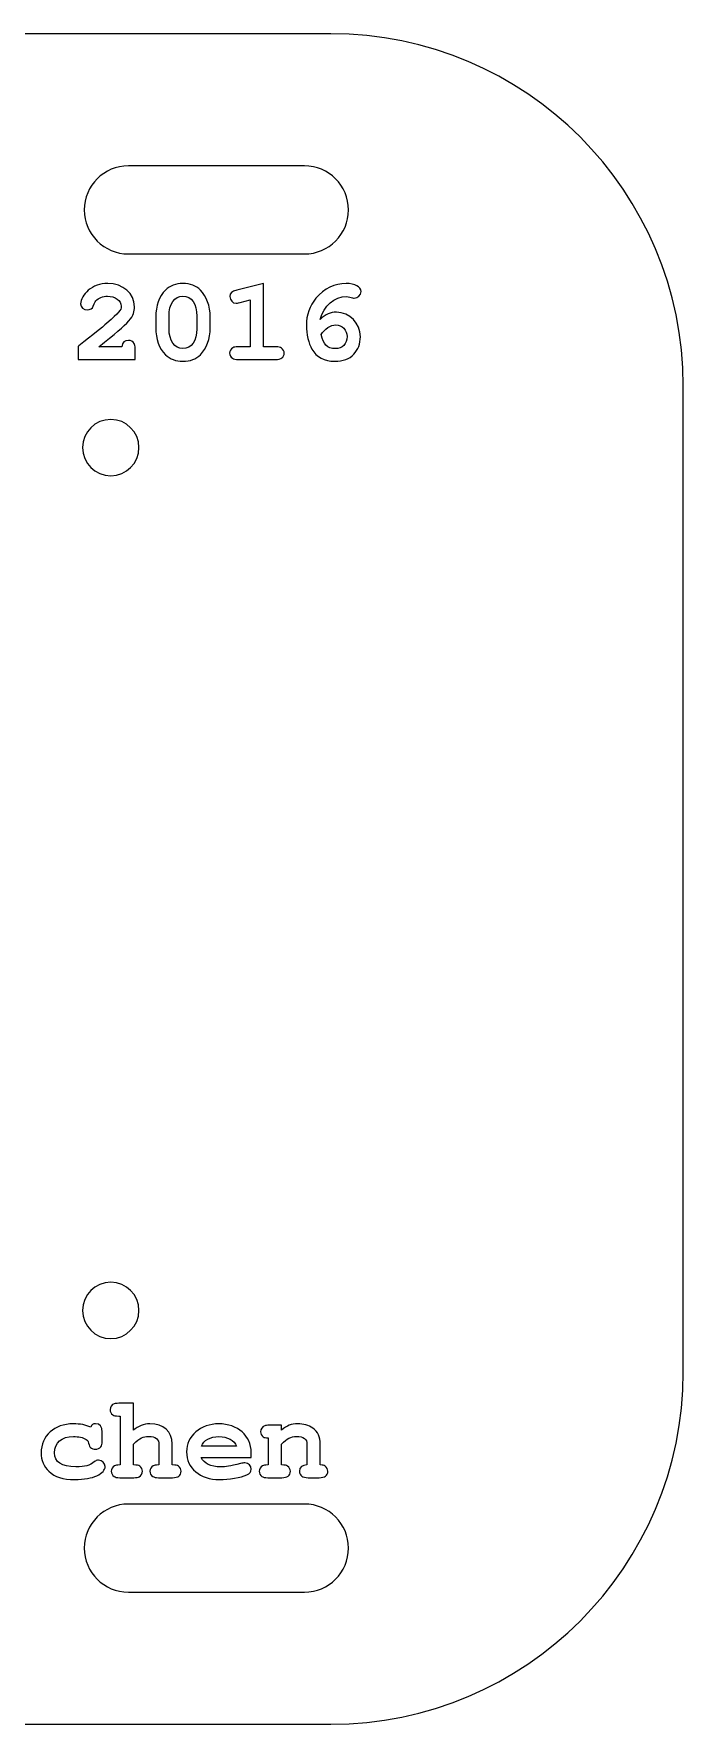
# Model space of a CAD drawing. Header units: millimetres. Extents: x 1 to 208, y 1 to 97.
# Drawn here: x 67.1 to 104, y 1 to 97 of the extents above; entities that cross this region are included whole.
import ezdxf

# ---------------------------------------------------------------- set-up
doc = ezdxf.new("R2010")
doc.units = ezdxf.units.MM
doc.layers.add('C00-00-00-BLACK', color=7, linetype='CONTINUOUS')
doc.layers.add('CFF-00-00', color=1, linetype='CONTINUOUS')

msp = doc.modelspace()

# ---------------------------------------------------------------- linework, layer by layer
at = {"layer": 'C00-00-00-BLACK', "linetype": 'CONTINUOUS'}
for p, q in [((83.9999, 97.0001), (21, 97.0001)), ((82.4999, 89.5001), (72.5001, 89.5001)), ((72.5001, 89.5001), (72.5001, 89.5001)), ((69.9999, 86.9999), (69.9999, 86.9999)), ((69.9999, 86.9999), (69.9999, 86.9999)), ((85, 86.9999), (85, 86.9999)), ((85, 86.9999), (85, 86.9999)), ((72.5001, 84.5002), (82.4999, 84.5002)), ((72.5001, 84.5002), (72.5001, 84.5002)), ((82.4999, 84.5002), (82.4999, 84.5002)), ((104, 21), (104, 77.0001)), ((104, 77.0001), (104, 77.0001)), ((82.4999, 13.5), (72.5001, 13.5)), ((72.5001, 13.5), (72.5001, 13.5)), ((69.9999, 11.0001), (69.9999, 11.0001)), ((69.9999, 11.0001), (69.9999, 11.0001)), ((85, 11.0001), (85, 11.0001)), ((85, 11.0001), (85, 11.0001)), ((72.5001, 8.5001), (82.4999, 8.5001)), ((72.5001, 8.5001), (72.5001, 8.5001)), ((82.4999, 8.5001), (82.4999, 8.5001)), ((21, 1), (83.9999, 1)), ((83.9999, 1), (83.9999, 1))]:
    msp.add_line(p, q, dxfattribs=at)
for points in [[(104, 77.0001), (104, 88.0456), (95.0457, 97.0001), (83.9999, 97.0001)], [(72.5001, 89.5001), (71.1193, 89.5001), (69.9999, 88.3807), (69.9999, 86.9999)], [(85, 86.9999), (85, 88.3807), (83.8807, 89.5001), (82.4999, 89.5001)], [(69.9999, 86.9999), (69.9999, 85.6192), (71.1193, 84.5002), (72.5001, 84.5002)], [(82.4999, 84.5002), (83.8807, 84.5002), (85, 85.6192), (85, 86.9999)], [(71.4999, 75.1), (70.6166, 75.1), (69.9001, 74.3835), (69.9001, 73.4998)], [(73.1001, 73.4998), (73.1001, 74.3835), (72.3837, 75.1), (71.4999, 75.1)], [(69.9001, 73.4998), (69.9001, 72.6165), (70.6166, 71.9), (71.4999, 71.9)], [(71.4999, 71.9), (72.3837, 71.9), (73.1001, 72.6165), (73.1001, 73.4998)], [(71.4999, 26.1), (70.6166, 26.1), (69.9001, 25.3835), (69.9001, 24.4999)], [(73.1001, 24.4999), (73.1001, 25.3835), (72.3837, 26.1), (71.4999, 26.1)], [(69.9001, 24.4999), (69.9001, 23.6164), (70.6166, 22.9), (71.4999, 22.9)], [(71.4999, 22.9), (72.3837, 22.9), (73.1001, 23.6164), (73.1001, 24.4999)], [(83.9999, 1), (95.0457, 1), (104, 9.9543), (104, 21)], [(72.5001, 13.5), (71.1193, 13.5), (69.9999, 12.3807), (69.9999, 11.0001)], [(85, 11.0001), (85, 12.3807), (83.8807, 13.5), (82.4999, 13.5)], [(69.9999, 11.0001), (69.9999, 9.6194), (71.1193, 8.5001), (72.5001, 8.5001)], [(82.4999, 8.5001), (83.8807, 8.5001), (85, 9.6194), (85, 11.0001)]]:
    msp.add_open_spline(points, degree=3, dxfattribs=at)
at = {"layer": 'CFF-00-00', "linetype": 'CONTINUOUS'}
for p, q in [((80.1779, 82.8206), (78.6585, 82.4491)), ((80.1779, 79.2212), (80.1779, 82.8206)), ((78.8479, 81.7418), (79.4219, 81.8892)), ((79.4219, 81.8892), (79.4219, 79.2212)), ((74.0526, 80.923), (74.0526, 80.2926)), ((74.8093, 80.2502), (74.8093, 80.972)), ((76.3916, 80.972), (76.3916, 80.2502)), ((77.1476, 80.2926), (77.1476, 80.923)), ((83.3977, 80.7826), (83.3977, 80.7826)), ((83.4538, 79.9144), (83.4538, 79.9144)), ((69.692, 79.2847), (69.6496, 79.2494)), ((69.6496, 79.2494), (69.6496, 78.5001)), ((72.1353, 79.2282), (70.8265, 79.2282)), ((72.8846, 78.5001), (72.8846, 79.1164)), ((79.4219, 79.2212), (78.7428, 79.2212)), ((80.8574, 79.2212), (80.1779, 79.2212)), ((69.6496, 78.5001), (72.8846, 78.5001)), ((78.7428, 78.5001), (80.8574, 78.5001)), ((72.7932, 19.2222), (71.9526, 19.2222)), ((72.7932, 17.6889), (72.7932, 19.2222)), ((71.9526, 18.5011), (72.0365, 18.5011)), ((72.0365, 18.5011), (72.0365, 15.721)), ((71.0089, 17.0797), (71.0089, 17.591)), ((81.1932, 17.976), (80.5067, 17.976)), ((81.1932, 17.6889), (81.1932, 17.976)), ((72.7932, 15.721), (72.7932, 16.9044)), ((74.2354, 16.8349), (74.2354, 15.721)), ((74.9921, 15.721), (74.9921, 16.9256)), ((78.6384, 16.7926), (76.6498, 16.7926)), ((79.4791, 16.1483), (79.4791, 16.4354)), ((80.4365, 17.255), (80.4365, 15.721)), ((81.1932, 15.721), (81.1932, 16.8978)), ((82.6424, 16.8839), (82.6424, 15.721)), ((83.3984, 15.721), (83.3984, 16.9117)), ((72.0365, 15.721), (72.0228, 15.721)), ((72.8073, 15.721), (72.7932, 15.721)), ((74.2354, 15.721), (74.2213, 15.721)), ((75.0058, 15.721), (74.9921, 15.721)), ((76.636, 16.1483), (79.4791, 16.1483)), ((80.4365, 15.721), (80.4228, 15.721)), ((81.207, 15.721), (81.1932, 15.721)), ((72.0228, 15), (72.8073, 15)), ((74.2213, 15), (75.0058, 15)), ((80.4228, 15), (81.207, 15)), ((82.7126, 15), (83.3356, 15))]:
    msp.add_line(p, q, dxfattribs=at)
for points in [[(71.3303, 82.8206), (70.903, 82.8206), (70.5108, 82.6805), (70.2236, 82.435)], [(72.8497, 81.5037), (72.8497, 82.2533), (72.1988, 82.8206), (71.3303, 82.8206)], [(75.6003, 82.8206), (75.1942, 82.8206), (74.8584, 82.6943), (74.6061, 82.4491)], [(76.5944, 82.4491), (76.3425, 82.6943), (76.0067, 82.8206), (75.6003, 82.8206)], [(84.8614, 82.8206), (84.2098, 82.8206), (83.6217, 82.5338), (83.1529, 81.9799)], [(85.7088, 82.3584), (85.7088, 82.6382), (85.3729, 82.8206), (84.8614, 82.8206)], [(70.2236, 82.435), (69.9791, 82.2254), (69.7897, 81.8959), (69.7897, 81.6716)], [(69.7897, 81.6716), (69.7897, 81.4832), (69.965, 81.322), (70.1682, 81.322)], [(70.5108, 81.5322), (70.5884, 81.7492), (70.5947, 81.763), (70.6582, 81.8332)], [(70.6582, 81.8332), (70.8124, 82.0011), (71.0434, 82.0992), (71.3165, 82.0992)], [(71.3165, 82.0992), (71.7578, 82.0992), (72.0937, 81.8543), (72.0937, 81.5248)], [(74.6061, 82.4491), (74.2555, 82.0924), (74.0526, 81.5389), (74.0526, 80.923)], [(74.8093, 80.972), (74.8093, 81.6578), (75.117, 82.0992), (75.6003, 82.0992)], [(75.6003, 82.0992), (76.0832, 82.0992), (76.3916, 81.6578), (76.3916, 80.972)], [(77.1476, 80.923), (77.1476, 81.5389), (76.9444, 82.0924), (76.5944, 82.4491)], [(78.6585, 82.4491), (78.365, 82.3796), (78.2666, 82.2808), (78.2666, 82.078)], [(78.2666, 82.078), (78.2666, 81.8681), (78.4204, 81.7002), (78.6169, 81.7002)], [(78.6169, 81.7002), (78.6871, 81.7002), (78.7075, 81.7069), (78.8479, 81.7418)], [(83.1529, 81.9799), (82.7885, 81.5527), (82.6064, 81.0348), (82.6064, 80.4393)], [(83.3977, 80.7826), (83.5868, 81.5389), (84.2098, 82.078), (84.903, 82.078)], [(84.903, 82.078), (84.9665, 82.078), (84.9944, 82.0713), (85.0713, 82.0427)], [(85.0713, 82.0427), (85.1902, 82.0011), (85.2604, 81.9873), (85.3239, 81.9873)], [(85.3239, 81.9873), (85.5334, 81.9873), (85.7088, 82.1552), (85.7088, 82.3584)], [(70.1682, 81.322), (70.3291, 81.322), (70.4691, 81.4059), (70.5108, 81.5322)], [(70.8265, 79.2282), (72.6468, 80.6916), (72.8497, 80.923), (72.8497, 81.5037)], [(72.0937, 81.5248), (72.0937, 81.3079), (71.9811, 81.1749), (71.2816, 80.5656)], [(84.3086, 81.189), (83.9717, 81.189), (83.7061, 81.0697), (83.3977, 80.7826)], [(85.6738, 79.7952), (85.6738, 80.5656), (85.0646, 81.189), (84.3086, 81.189)], [(71.2816, 80.5656), (70.9944, 80.3137), (70.5041, 79.9144), (69.692, 79.2847)], [(74.0526, 80.2926), (74.0526, 79.6833), (74.2555, 79.1231), (74.6061, 78.7732)], [(75.6003, 79.1231), (75.124, 79.1231), (74.8093, 79.5715), (74.8093, 80.2502)], [(76.3916, 80.2502), (76.3916, 79.5715), (76.0765, 79.1231), (75.6003, 79.1231)], [(76.5944, 78.7732), (76.9444, 79.1231), (77.1476, 79.6833), (77.1476, 80.2926)], [(82.6064, 80.4393), (82.6064, 79.9493), (82.7327, 79.4173), (82.9222, 79.0952)], [(83.4538, 79.9144), (83.6359, 80.2365), (83.9791, 80.4679), (84.2733, 80.4679)], [(84.2384, 79.1231), (83.7971, 79.1231), (83.5519, 79.3686), (83.4538, 79.9144)], [(84.9178, 79.8026), (84.9178, 79.3824), (84.6586, 79.1231), (84.2384, 79.1231)], [(84.2733, 80.4679), (84.6307, 80.4679), (84.9178, 80.1737), (84.9178, 79.8026)], [(85.3027, 78.801), (85.5408, 79.0603), (85.6738, 79.4036), (85.6738, 79.7952)], [(72.5064, 79.5856), (72.2828, 79.5856), (72.1639, 79.4731), (72.1353, 79.2282)], [(72.8285, 79.4173), (72.7583, 79.5228), (72.6394, 79.5856), (72.5064, 79.5856)], [(72.8846, 79.1164), (72.8846, 79.2847), (72.8708, 79.3475), (72.8285, 79.4173)], [(74.6061, 78.7732), (74.8584, 78.528), (75.1942, 78.402), (75.6003, 78.402)], [(75.6003, 78.402), (76.0067, 78.402), (76.3425, 78.528), (76.5944, 78.7732)], [(78.4352, 79.1722), (78.3227, 79.1019), (78.2525, 78.9831), (78.2525, 78.8638)], [(78.2525, 78.8638), (78.2525, 78.752), (78.316, 78.6331), (78.4066, 78.5703)], [(78.7428, 79.2212), (78.5608, 79.2212), (78.5047, 79.2145), (78.4352, 79.1722)], [(81.1932, 79.151), (81.1167, 79.2071), (81.0465, 79.2212), (80.8574, 79.2212)], [(80.8574, 78.5001), (81.1795, 78.5001), (81.3474, 78.6264), (81.3474, 78.8638)], [(81.3474, 78.8638), (81.3474, 78.9764), (81.292, 79.0815), (81.1932, 79.151)], [(82.9222, 79.0952), (83.1878, 78.6331), (83.6217, 78.402), (84.2172, 78.402)], [(84.2172, 78.402), (84.6935, 78.402), (85.0434, 78.528), (85.3027, 78.801)], [(78.4066, 78.5703), (78.4768, 78.5213), (78.582, 78.5001), (78.7428, 78.5001)], [(71.694, 19.2016), (71.5603, 19.152), (71.4625, 19.0125), (71.4625, 18.865)], [(71.9526, 19.2222), (71.8132, 19.2222), (71.7635, 19.2222), (71.694, 19.2016)], [(71.4625, 18.865), (71.4625, 18.7459), (71.5186, 18.6414), (71.6167, 18.5713)], [(71.6167, 18.5713), (71.6866, 18.515), (71.7635, 18.5011), (71.9526, 18.5011)], [(69.3706, 18.06), (68.2992, 18.06), (67.5495, 17.3807), (67.5495, 16.4076)], [(68.3062, 16.4076), (68.3062, 16.9745), (68.7264, 17.339), (69.3773, 17.339)], [(70.3647, 17.8708), (70.0987, 17.9971), (69.7555, 18.06), (69.3706, 18.06)], [(69.3773, 17.339), (69.6782, 17.339), (69.9237, 17.2828), (70.0987, 17.171)], [(70.6445, 18.06), (70.4903, 18.06), (70.4137, 18.0037), (70.3647, 17.8708)], [(71.0089, 17.591), (71.0089, 17.9131), (70.8967, 18.06), (70.6445, 18.06)], [(73.7246, 18.06), (73.3743, 18.06), (73.0455, 17.927), (72.7932, 17.6889)], [(72.7932, 16.9044), (73.1848, 17.2689), (73.3252, 17.339), (73.6473, 17.339)], [(73.6473, 17.339), (73.8576, 17.339), (73.9906, 17.3039), (74.0957, 17.2199)], [(74.9921, 16.9256), (74.9921, 17.6049), (74.4806, 18.06), (73.7246, 18.06)], [(77.6376, 18.06), (76.5937, 18.06), (75.8028, 17.3668), (75.8028, 16.4632)], [(76.6498, 16.7926), (76.7616, 17.1147), (77.168, 17.339), (77.6443, 17.339)], [(79.4791, 16.4354), (79.4791, 17.374), (78.7019, 18.06), (77.6376, 18.06)], [(77.6443, 17.339), (78.1205, 17.339), (78.5192, 17.1147), (78.6384, 16.7926)], [(80.2481, 17.9482), (80.1144, 17.9058), (80.01, 17.759), (80.01, 17.6121)], [(80.01, 17.6121), (80.01, 17.4997), (80.0654, 17.3879), (80.1635, 17.3178)], [(80.1635, 17.3178), (80.2333, 17.2755), (80.2823, 17.2616), (80.4365, 17.255)], [(80.5067, 17.976), (80.3596, 17.976), (80.3109, 17.9687), (80.2481, 17.9482)], [(82.1171, 18.06), (81.746, 18.06), (81.5153, 17.9687), (81.1932, 17.6889)], [(81.1932, 16.8978), (81.5079, 17.2265), (81.7249, 17.339), (82.0406, 17.339)], [(82.0406, 17.339), (82.4604, 17.339), (82.6424, 17.1987), (82.6424, 16.8839)], [(82.9712, 17.8079), (82.7405, 17.976), (82.4459, 18.06), (82.1171, 18.06)], [(83.3984, 16.9117), (83.3984, 17.3105), (83.2584, 17.6049), (82.9712, 17.8079)], [(67.5495, 16.4076), (67.5495, 15.9942), (67.697, 15.6371), (67.9842, 15.3639)], [(69.5103, 15.6165), (68.7052, 15.6165), (68.3062, 15.8824), (68.3062, 16.4076)], [(70.0987, 17.171), (70.183, 17.122), (70.2246, 17.0658), (70.2458, 16.9533)], [(70.2458, 16.9533), (70.2807, 16.7999), (70.3019, 16.7575), (70.3576, 16.7086)], [(70.3576, 16.7086), (70.4211, 16.6524), (70.5326, 16.6107), (70.6307, 16.6107)], [(70.6307, 16.6107), (70.7496, 16.6107), (70.8614, 16.6663), (70.939, 16.7575)], [(70.939, 16.7575), (70.9951, 16.8277), (71.0089, 16.8978), (71.0089, 17.0797)], [(74.0957, 17.2199), (74.2075, 17.1286), (74.2354, 17.0585), (74.2354, 16.8349)], [(75.8028, 16.4632), (75.8028, 15.5464), (76.5725, 14.8949), (77.6792, 14.8949)], [(67.9842, 15.3639), (68.3341, 15.0351), (68.7754, 14.8949), (69.4612, 14.8949)], [(70.5746, 15.9102), (70.2945, 15.6794), (70.0705, 15.6165), (69.5103, 15.6165)], [(70.806, 15.9942), (70.7147, 15.9942), (70.6445, 15.9664), (70.5746, 15.9102)], [(70.7147, 15.1118), (71.023, 15.2593), (71.1835, 15.4413), (71.1835, 15.6304)], [(71.1835, 15.6304), (71.1835, 15.8262), (71.0156, 15.9942), (70.806, 15.9942)], [(71.7144, 15.6721), (71.6026, 15.602), (71.5328, 15.4829), (71.5328, 15.3639)], [(71.5328, 15.3639), (71.5328, 15.2455), (71.5888, 15.1403), (71.6866, 15.0702)], [(72.0228, 15.721), (71.8481, 15.721), (71.7779, 15.7144), (71.7144, 15.6721)], [(73.1432, 15.6582), (73.073, 15.7144), (73.0031, 15.721), (72.8073, 15.721)], [(73.122, 15.049), (73.2345, 15.1191), (73.304, 15.2382), (73.304, 15.3639)], [(73.304, 15.3639), (73.304, 15.4763), (73.2483, 15.5815), (73.1432, 15.6582)], [(73.9066, 15.6721), (73.7941, 15.602), (73.7246, 15.4902), (73.7246, 15.3639)], [(73.7246, 15.3639), (73.7246, 15.2455), (73.7803, 15.1403), (73.8854, 15.0702)], [(74.2213, 15.721), (74.0396, 15.721), (73.9768, 15.7144), (73.9066, 15.6721)], [(75.342, 15.6582), (75.2644, 15.7071), (75.2016, 15.721), (75.0058, 15.721)], [(75.0058, 15), (75.3346, 15), (75.4962, 15.1191), (75.4962, 15.3639)], [(75.4962, 15.3639), (75.4962, 15.4763), (75.4398, 15.5881), (75.342, 15.6582)], [(77.742, 15.6165), (77.1613, 15.6165), (76.8107, 15.7845), (76.636, 16.1483)], [(78.8765, 15.805), (78.2461, 15.6443), (78.0641, 15.6165), (77.742, 15.6165)], [(79.1217, 15.8401), (79.0444, 15.8401), (78.9675, 15.8262), (78.8765, 15.805)], [(79.4791, 15.4763), (79.4791, 15.6794), (79.3249, 15.8401), (79.1217, 15.8401)], [(79.2198, 15.1542), (79.3951, 15.2243), (79.4791, 15.3295), (79.4791, 15.4763)], [(80.1144, 15.6721), (80.0026, 15.6093), (79.9324, 15.4829), (79.9324, 15.3639)], [(79.9324, 15.3639), (79.9324, 15.2521), (79.9888, 15.1403), (80.0866, 15.0702)], [(80.4228, 15.721), (80.2481, 15.721), (80.1779, 15.7144), (80.1144, 15.6721)], [(81.5432, 15.6582), (81.4656, 15.7071), (81.4028, 15.721), (81.207, 15.721)], [(81.207, 15), (81.5291, 15), (81.6973, 15.1264), (81.6973, 15.3639)], [(81.6973, 15.3639), (81.6973, 15.4763), (81.6409, 15.5815), (81.5432, 15.6582)], [(82.6424, 15.721), (82.3764, 15.721), (82.2152, 15.5881), (82.2152, 15.3639)], [(82.2152, 15.3639), (82.2152, 15.1191), (82.3831, 15), (82.7126, 15)], [(83.3356, 15), (83.6577, 15), (83.8256, 15.1191), (83.8256, 15.3639)], [(83.6718, 15.6582), (83.6016, 15.7006), (83.5526, 15.7144), (83.3984, 15.721)], [(83.8256, 15.3639), (83.8256, 15.4763), (83.7696, 15.5881), (83.6718, 15.6582)], [(69.4612, 14.8949), (69.9798, 14.8949), (70.4275, 14.9723), (70.7147, 15.1118)], [(71.6866, 15.0702), (71.7568, 15.0212), (71.8548, 15), (72.0228, 15)], [(72.8073, 15), (72.9615, 15), (73.0592, 15.0139), (73.122, 15.049)], [(73.8854, 15.0702), (73.9556, 15.0212), (74.0463, 15), (74.2213, 15)], [(77.6792, 14.8949), (78.1833, 14.8949), (78.9048, 15.0139), (79.2198, 15.1542)], [(80.0866, 15.0702), (80.1568, 15.0212), (80.2481, 15), (80.4228, 15)]]:
    msp.add_open_spline(points, degree=3, dxfattribs=at)

doc.saveas('drawing.dxf')
